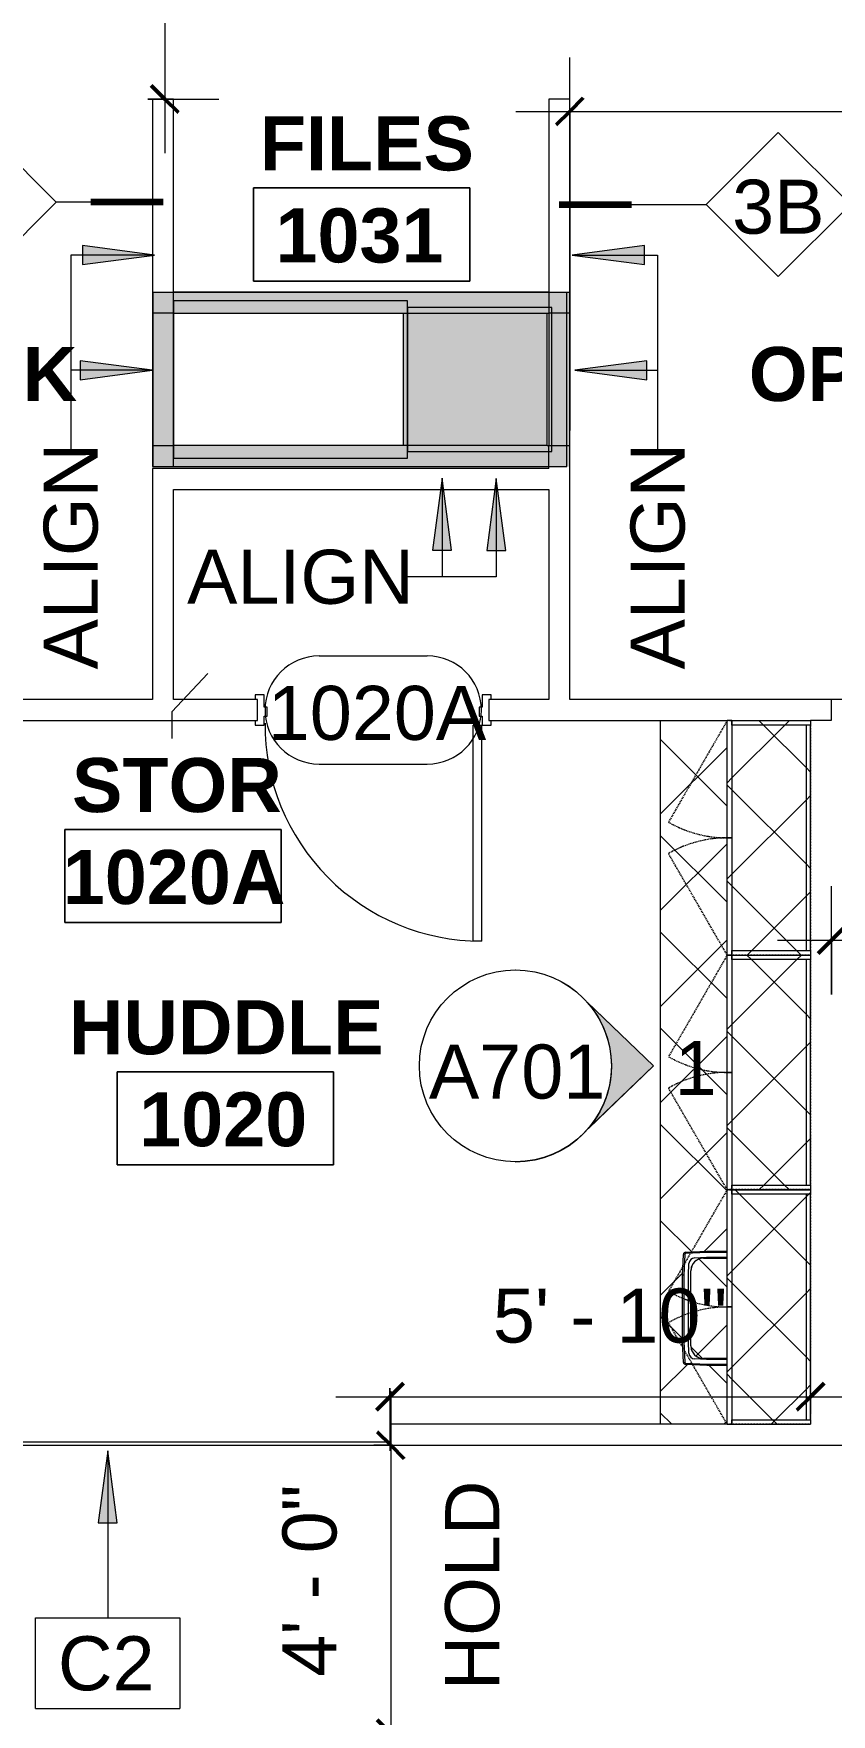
# Model space of a CAD drawing. Header units: inches. Extents: x 4757 to 6810, y 9919 to 10986.
# Drawn here: x 6186.2 to 6319, y 10459 to 10738.9 of the extents above; entities that cross this region are included whole.
import ezdxf

# ---------------------------------------------------------------- set-up
doc = ezdxf.new("R2010")
doc.units = ezdxf.units.IN
doc.header["$MEASUREMENT"] = 0
doc.linetypes.add('Dash', pattern=[0.25, 0.125, -0.125])
doc.linetypes.add('Hidden', pattern=[0.28125, 0.1875, -0.09375])
for name, color, linetype, lineweight in [('A-ANNO-DIMS', 211, 'Continuous', 9), ('A-ANNO-DIMS-96', 211, 'Continuous', 9), ('A-ANNO-KEYN', 231, 'Continuous', 9), ('A-AREA-IDEN', 2, 'Continuous', 9), ('A-DOOR', 31, 'Continuous', 13), ('A-DOOR-IDEN', 31, 'Continuous', 9), ('A-WALL', 113, 'Continuous', 13), ('A-WALL-IDEN', 211, 'Continuous', 9), ('A-WALL-PATT', 111, 'Continuous', 13), ('Bb-col', 7, 'Continuous', 9), ('G-ANNO-SYMB', 111, 'Continuous', 9), ('G-ANNO-TEXT', 231, 'Continuous', 9), ('I-WALL', 2, 'Continuous', 9), ('P-SANR-FIXT', 6, 'Continuous', 9), ('Propidex Polylines', 7, 'Continuous', 9), ('Q-CASE', 31, 'Continuous', 9), ('Q-CASE-HDLN', 31, 'Dash', 9), ('Rosslyn Plaza North_1777 North Kent St _W632_-09_dwg', 8, 'Continuous', 9)]:
    doc.layers.add(name, color=color, linetype=linetype, lineweight=lineweight)
doc.styles.add('Arial_3', font='arial.ttf', dxfattribs={"height": 9})
doc.styles.add('Swis721 Lt BT', font='swissl.ttf', dxfattribs={"height": 9})
doc.styles.add('Swis721 Lt BT_B', font='', dxfattribs={"height": 9})
doc.styles.get('Swis721 Lt BT_B').set_extended_font_data('Swis721 Lt BT', bold=True)
doc.dimstyles.new('OTJ_-_3_32__Linear__1_2__Tolerance', dxfattribs={"dimscale": 12, "dimtxt": 9.497835, "dimasz": 0.375, "dimexe": 0.75, "dimexo": 0.5, "dimgap": 0.5, "dimtad": 1, "dimdec": 1, "dimrnd": 0.5, "dimzin": 3, "dimdsep": 46, "dimlunit": 4, "dimtxsty": 'Swis721 Lt BT', "dimblk1": 'OBLIQUE', "dimblk2": 'OBLIQUE', "dimsah": 1, "dimcen": 0.09, "dimdle": 0.75, "dimazin": 0, "dimtfac": 1, "dimtdec": 4, "dimtix": 1, "dimtmove": 0, "dimatfit": 3, "dimfxl": 1, "dimtvp": 1, "dimfrac": 2, "dimtolj": 1, "dimtzin": 0, "dimarcsym": 2})
pattern_1 = [(135, (10587.418, -6317.847), (-8.012227, -8.012227), []), (225, (10587.418, -6317.847), (8.012227, -8.012227), [])]
pattern_2 = [(135, (10626.484, -6317.847), (-8.012227, -8.012227), []), (225, (10626.484, -6317.847), (8.012227, -8.012227), [])]
pattern_3 = [(135, (10548.351, -6317.847), (-8.012227, -8.012227), []), (225, (10548.351, -6317.847), (8.012227, -8.012227), [])]

# ---------------------------------------------------------------- blocks, each defined once
blk = doc.blocks.new('Door - Single - Solid Door-8734644-Level XX  CONSTRUCTION')
at = {"layer": 'A-DOOR'}
for p, q in [((-14.01, 38.59), (-12.63, 38.59)), ((-14.01, 2.59), (-14.01, 38.59)), ((-12.63, 38.59), (-12.63, 2.59)), ((-12.63, 2.59), (-14.01, 2.59))]:
    blk.add_line(p, q, dxfattribs=at)
at = {"layer": 'A-DOOR', "lineweight": 9}
for p, q in [((-15.63, 2.59), (-15.63, 1.84)), ((-14.13, 2.59), (-15.63, 2.59)), ((-14.13, 1.09), (-14.13, 2.59)), ((-13.63, 1.09), (-14.13, 1.09)), ((-13.63, -0.41), (-13.63, 1.09)), ((22.12, 1.09), (21.62, 1.09)), ((21.62, 1.09), (21.62, -0.41)), ((23.62, 2.59), (22.12, 2.59)), ((22.12, 2.59), (22.12, 1.09)), ((23.62, 1.84), (23.62, 2.59)), ((-15.63, -1.66), (-15.63, -2.41)), ((-15.63, -2.41), (-14.13, -2.41)), ((-14.13, -2.41), (-14.13, -0.41)), ((-14.13, -0.41), (-13.63, -0.41)), ((21.62, -0.41), (22.12, -0.41)), ((22.12, -0.41), (22.12, -2.41)), ((22.12, -2.41), (23.62, -2.41)), ((23.62, -2.41), (23.62, -1.66))]:
    blk.add_line(p, q, dxfattribs=at)
blk.add_arc((-14.01, 2.59), 36, 359.5, 90, dxfattribs=at)
blk = doc.blocks.new('C-Counter Top - ADJ HEIGHT-8150844-Level XX  CONSTRUCTION')
at = {"layer": 'Q-CASE'}
h = blk.add_hatch(dxfattribs=at)
h.set_pattern_fill('FP_5', color=256, style=0, pattern_type=2)
h.set_pattern_definition([(135, (10577.227, -6290.485), (-8.012227, -8.012227), []), (225, (10577.227, -6290.485), (8.012227, -8.012227), [])])
h.paths.add_polyline_path([(69.94, 9.64), (69.94, 11.13), (60.14, 11.13), (60.14, 7.68), (59.94, 4.1), (59.87, 3.95), (59.62, 3.84), (56.15, 3.68), (45.12, 3.68), (41.65, 3.84), (41.4, 3.95), (41.3, 4.2), (41.14, 7.72), (41.14, 11.13), (-47.26, 11.13), (-47.26, 0), (69.94, 0)], flags=0)
h.paths.add_polyline_path([(58.99, 7.72), (58.99, 11.13), (42.29, 11.13), (42.29, 7.18), (42.36, 6.64), (42.66, 6.02), (42.9, 5.7), (43.34, 5.37), (43.85, 5.16), (44.39, 5.09), (56.89, 5.09), (57.43, 5.16), (57.94, 5.37), (58.38, 5.72), (58.7, 6.13), (58.91, 6.64), (58.99, 7.18), (58.99, 7.68)], flags=0)
blk.add_line((-47.26, 0), (69.94, 0), dxfattribs=at)
blk = doc.blocks.new('P-Sink-Rectangular - PSR1918-8371082-Level XX  CONSTRUCTION')
at = {"layer": 'P-SANR-FIXT'}
for p, q in [((-9.5, 4.97), (-9.34, 8.49)), ((-9.13, 8.48), (-9.28, 4.96)), ((-8.99, 8.84), (-5.52, 9)), ((-5.51, 8.78), (-8.98, 8.63)), ((-5.51, 8.78), (-5.52, 9)), ((-5.52, 9), (5.52, 9)), ((5.51, 8.78), (-5.51, 8.78)), ((5.51, 8.78), (5.52, 9)), ((8.98, 8.63), (5.51, 8.78)), ((5.52, 9), (8.99, 8.84)), ((9.28, 4.96), (9.13, 8.48)), ((9.34, 8.49), (9.5, 4.97)), ((-8.5, 5.01), (-8.42, 6.97)), ((-7.47, 7.92), (-5.51, 8)), ((-6.25, 7.6), (6.25, 7.6)), ((-6.25, 7.6), (6.25, 7.6)), ((-5.51, 8), (5.51, 8)), ((5.51, 8), (7.47, 7.92)), ((8.42, 6.97), (8.5, 5.01)), ((-9.28, 4.96), (-9.5, 4.97)), ((-9.5, 1.56), (-9.5, 4.97)), ((-9.28, 4.96), (-9.28, 1.56)), ((-8.5, 1.56), (-8.5, 5.01)), ((-8.35, 1.56), (-8.35, 5.5)), ((-8.35, 1.56), (-8.35, 5.5)), ((8.35, 5.5), (8.35, 1.56)), ((8.35, 5.5), (8.35, 1.56)), ((8.5, 5.01), (8.5, 1.56)), ((9.28, 4.96), (9.5, 4.97)), ((9.28, 1.56), (9.28, 4.96)), ((9.5, 4.97), (9.5, 1.56))]:
    blk.add_line(p, q, dxfattribs=at)
for centre, radius, start, end in [((-8.97, 8.47), 0.371, 92.5667, 177.4333), ((-8.97, 8.47), 0.156, 92.5667, 177.4333), ((8.97, 8.47), 0.156, 2.5667, 87.4333), ((8.97, 8.47), 0.371, 2.5667, 87.4333), ((-7.42, 6.92), 0.995, 92.5667, 177.4333), ((-6.25, 5.5), 2.1, 90, 180), ((-6.25, 5.5), 2.1, 90, 180), ((-6.25, 5.5), 2.1, 160.0288, 180), ((-6.25, 5.5), 2.1, 115.0288, 154.9712), ((-6.25, 5.5), 2.1, 90, 109.9712), ((6.25, 5.5), 2.1, 70.0288, 90), ((6.25, 5.5), 2.1, 0, 90), ((6.25, 5.5), 2.1, 0, 90), ((6.25, 5.5), 2.1, 25.0288, 64.9712), ((7.42, 6.92), 0.995, 2.5667, 87.4333), ((6.25, 5.5), 2.1, 360, 19.9712)]:
    blk.add_arc(centre, radius, start, end, dxfattribs=at)
blk = doc.blocks.new('CW Cupbd Ohead - 37_h x 13 7_8_d - 2 Doors - 1 Shelf-8874329-Level XX  CONSTRUCTION')
at = {"layer": 'Q-CASE'}
h = blk.add_hatch(dxfattribs=at)
h.set_pattern_fill('FP_24', color=256, style=0, pattern_type=2)
h.set_pattern_definition(pattern_1)
h.paths.add_polyline_path([(2.75, -15.45), (2.75, -2.36), (2, -2.36), (2, -15.45)], flags=0)
h = blk.add_hatch(dxfattribs=at)
h.set_pattern_fill('FP_24', color=256, style=0, pattern_type=2)
h.set_pattern_definition(pattern_1)
h.paths.add_polyline_path([(40.31, -3.11), (40.31, -2.36), (2.75, -2.36), (2.75, -3.11), (32.22, -3.11)], flags=0)
h = blk.add_hatch(dxfattribs=at)
h.set_pattern_fill('FP_24', color=256, style=0, pattern_type=2)
h.set_pattern_definition(pattern_1)
h.paths.add_polyline_path([(41.06, -15.45), (41.06, -2.36), (40.31, -2.36), (40.31, -15.45)], flags=0)
h = blk.add_hatch(dxfattribs=at)
h.set_pattern_fill('FP_24', color=256, style=0, pattern_type=2)
h.set_pattern_definition(pattern_1)
h.paths.add_polyline_path([(40.31, -15.45), (40.31, -3.11), (2.75, -3.11), (2.75, -15.45), (32.22, -15.45)], flags=0)
h = blk.add_hatch(dxfattribs=at)
h.set_pattern_fill('FP_24', color=256, style=0, pattern_type=2)
h.set_pattern_definition(pattern_1)
h.paths.add_polyline_path([(21.53, -16.24), (21.53, -15.45), (2, -15.45), (2, -16.24), (13.49, -16.24)], flags=0)
h = blk.add_hatch(dxfattribs=at)
h.set_pattern_fill('FP_24', color=256, style=0, pattern_type=2)
h.set_pattern_definition(pattern_1)
h.paths.add_polyline_path([(41.06, -16.24), (41.06, -15.45), (21.53, -15.45), (21.53, -16.24), (32.22, -16.24)], flags=0)
for p, q in [((2, -2.36), (2.75, -2.36)), ((2, -15.45), (2, -2.36)), ((2.75, -2.36), (2.75, -15.45)), ((40.31, -2.36), (2.75, -2.36)), ((40.31, -2.36), (41.06, -2.36)), ((40.31, -15.45), (40.31, -2.36)), ((41.06, -15.45), (41.06, -2.36)), ((2.75, -3.11), (40.31, -3.11)), ((2, -15.45), (21.53, -15.45)), ((2, -15.45), (2, -16.24)), ((2.75, -15.45), (2, -15.45)), ((21.53, -16.24), (2, -16.24)), ((21.53, -16.24), (21.53, -15.45)), ((21.53, -15.45), (41.06, -15.45)), ((21.53, -15.45), (21.53, -16.24)), ((41.06, -16.24), (21.53, -16.24)), ((41.06, -15.45), (40.31, -15.45)), ((41.06, -16.24), (41.06, -15.45))]:
    blk.add_line(p, q, dxfattribs=at)
at = {"layer": 'Q-CASE', "linetype": 'Hidden'}
for p, q in [((2, -16.24), (18.91, -26)), ((41.06, -16.24), (24.15, -26))]:
    blk.add_line(p, q, dxfattribs=at)
for centre, start, end in [((2, -16.24), 330, 0.5), ((41.06, -16.24), 179.5, 210)]:
    blk.add_arc(centre, 19.53, start, end, dxfattribs=at)
at = {"layer": 'Q-CASE-HDLN'}
for p, q in [((2, -16.24), (2, -2.36)), ((2, -2.36), (41.06, -2.36)), ((41.06, -2.36), (41.06, -16.24)), ((41.06, -16.24), (2, -16.24))]:
    blk.add_line(p, q, dxfattribs=at)
blk = doc.blocks.new('CW Cupbd Ohead - 37_h x 13 7_8_d - 2 Doors - 1 Shelf-V8-Level XX  CONSTRUCTION')
at = {"layer": 'Q-CASE'}
h = blk.add_hatch(dxfattribs=at)
h.set_pattern_fill('FP_25', color=256, style=0, pattern_type=2)
h.set_pattern_definition(pattern_2)
h.paths.add_polyline_path([(2.75, -15.45), (2.75, -2.36), (2, -2.36), (2, -15.45)], flags=0)
h = blk.add_hatch(dxfattribs=at)
h.set_pattern_fill('FP_25', color=256, style=0, pattern_type=2)
h.set_pattern_definition(pattern_2)
h.paths.add_polyline_path([(40.31, -3.11), (40.31, -2.36), (2.75, -2.36), (2.75, -3.11), (33.83, -3.11)], flags=0)
h = blk.add_hatch(dxfattribs=at)
h.set_pattern_fill('FP_25', color=256, style=0, pattern_type=2)
h.set_pattern_definition(pattern_2)
h.paths.add_polyline_path([(41.06, -15.45), (41.06, -2.36), (40.31, -2.36), (40.31, -15.45)], flags=0)
h = blk.add_hatch(dxfattribs=at)
h.set_pattern_fill('FP_25', color=256, style=0, pattern_type=2)
h.set_pattern_definition(pattern_2)
h.paths.add_polyline_path([(40.31, -15.45), (40.31, -3.11), (2.75, -3.11), (2.75, -15.45), (33.83, -15.45)], flags=0)
h = blk.add_hatch(dxfattribs=at)
h.set_pattern_fill('FP_25', color=256, style=0, pattern_type=2)
h.set_pattern_definition(pattern_2)
h.paths.add_polyline_path([(21.53, -15.45), (2, -15.45), (2, -16.24), (21.53, -16.24)], flags=0)
h = blk.add_hatch(dxfattribs=at)
h.set_pattern_fill('FP_25', color=256, style=0, pattern_type=2)
h.set_pattern_definition(pattern_2)
h.paths.add_polyline_path([(41.06, -15.45), (21.53, -15.45), (21.53, -16.24), (41.06, -16.24)], flags=0)
for p, q in [((2, -2.36), (2.75, -2.36)), ((2, -15.45), (2, -2.36)), ((2.75, -2.36), (2.75, -15.45)), ((40.31, -2.36), (2.75, -2.36)), ((40.31, -2.36), (41.06, -2.36)), ((40.31, -15.45), (40.31, -2.36)), ((41.06, -15.45), (41.06, -2.36)), ((2.75, -3.11), (40.31, -3.11)), ((2, -15.45), (21.53, -15.45)), ((2, -15.45), (2, -16.24)), ((2.75, -15.45), (2, -15.45)), ((21.53, -16.24), (2, -16.24)), ((21.53, -16.24), (21.53, -15.45)), ((21.53, -15.45), (41.06, -15.45)), ((21.53, -15.45), (21.53, -16.24)), ((41.06, -16.24), (21.53, -16.24)), ((41.06, -15.45), (40.31, -15.45)), ((41.06, -16.24), (41.06, -15.45))]:
    blk.add_line(p, q, dxfattribs=at)
at = {"layer": 'Q-CASE', "linetype": 'Hidden'}
for p, q in [((2, -16.24), (18.91, -26)), ((41.06, -16.24), (24.15, -26))]:
    blk.add_line(p, q, dxfattribs=at)
for centre, start, end in [((2, -16.24), 330, 0.5), ((41.06, -16.24), 179.5, 210)]:
    blk.add_arc(centre, 19.53, start, end, dxfattribs=at)
at = {"layer": 'Q-CASE-HDLN'}
for p, q in [((2, -16.24), (2, -2.36)), ((2, -2.36), (41.06, -2.36)), ((41.06, -2.36), (41.06, -16.24)), ((41.06, -16.24), (2, -16.24))]:
    blk.add_line(p, q, dxfattribs=at)
blk = doc.blocks.new('CW Cupbd Ohead - 37_h x 13 7_8_d - 2 Doors - 1 Shelf-V9-Level XX  CONSTRUCTION')
at = {"layer": 'Q-CASE'}
h = blk.add_hatch(dxfattribs=at)
h.set_pattern_fill('FP_26', color=256, style=0, pattern_type=2)
h.set_pattern_definition(pattern_3)
h.paths.add_polyline_path([(2.75, -15.45), (2.75, -2.36), (2, -2.36), (2, -15.45)], flags=0)
h = blk.add_hatch(dxfattribs=at)
h.set_pattern_fill('FP_26', color=256, style=0, pattern_type=2)
h.set_pattern_definition(pattern_3)
h.paths.add_polyline_path([(40.31, -3.11), (40.31, -2.36), (2.75, -2.36), (2.75, -3.11), (30.6, -3.11)], flags=0)
h = blk.add_hatch(dxfattribs=at)
h.set_pattern_fill('FP_26', color=256, style=0, pattern_type=2)
h.set_pattern_definition(pattern_3)
h.paths.add_polyline_path([(41.06, -15.45), (41.06, -2.36), (40.31, -2.36), (40.31, -15.45)], flags=0)
h = blk.add_hatch(dxfattribs=at)
h.set_pattern_fill('FP_26', color=256, style=0, pattern_type=2)
h.set_pattern_definition(pattern_3)
h.paths.add_polyline_path([(40.31, -15.45), (40.31, -3.11), (2.75, -3.11), (2.75, -15.45), (30.6, -15.45)], flags=0)
h = blk.add_hatch(dxfattribs=at)
h.set_pattern_fill('FP_26', color=256, style=0, pattern_type=2)
h.set_pattern_definition(pattern_3)
h.paths.add_polyline_path([(21.53, -16.24), (21.53, -15.45), (2, -15.45), (2, -16.24), (21.24, -16.24)], flags=0)
h = blk.add_hatch(dxfattribs=at)
h.set_pattern_fill('FP_26', color=256, style=0, pattern_type=2)
h.set_pattern_definition(pattern_3)
h.paths.add_polyline_path([(41.06, -16.24), (41.06, -15.45), (21.53, -15.45), (21.53, -16.24), (30.6, -16.24)], flags=0)
for p, q in [((2, -2.36), (2.75, -2.36)), ((2, -15.45), (2, -2.36)), ((2.75, -2.36), (2.75, -15.45)), ((40.31, -2.36), (2.75, -2.36)), ((40.31, -2.36), (41.06, -2.36)), ((40.31, -15.45), (40.31, -2.36)), ((41.06, -15.45), (41.06, -2.36)), ((2.75, -3.11), (40.31, -3.11)), ((2, -15.45), (21.53, -15.45)), ((2, -15.45), (2, -16.24)), ((2.75, -15.45), (2, -15.45)), ((21.53, -16.24), (2, -16.24)), ((21.53, -16.24), (21.53, -15.45)), ((21.53, -15.45), (41.06, -15.45)), ((21.53, -15.45), (21.53, -16.24)), ((41.06, -16.24), (21.53, -16.24)), ((41.06, -15.45), (40.31, -15.45)), ((41.06, -16.24), (41.06, -15.45))]:
    blk.add_line(p, q, dxfattribs=at)
at = {"layer": 'Q-CASE', "linetype": 'Hidden'}
for p, q in [((2, -16.24), (18.91, -26)), ((41.06, -16.24), (24.15, -26))]:
    blk.add_line(p, q, dxfattribs=at)
for centre, start, end in [((2, -16.24), 330, 0.5), ((41.06, -16.24), 179.5, 210)]:
    blk.add_arc(centre, 19.53, start, end, dxfattribs=at)
at = {"layer": 'Q-CASE-HDLN'}
for p, q in [((2, -16.24), (2, -2.36)), ((2, -2.36), (41.06, -2.36)), ((41.06, -2.36), (41.06, -16.24)), ((41.06, -16.24), (2, -16.24))]:
    blk.add_line(p, q, dxfattribs=at)
blk = doc.blocks.new('Rosslyn Plaza North_1777 North Kent St _W632_-09_dwg-6954577-Level XX  CONSTRUCTION')
at = {"layer": 'Bb-col', "flags": 128}
for points in [[(6206, 10666.79), (6274.92, 10666.79), (6274.92, 10695.79), (6206, 10695.79)], [(6248.42, 10669.29), (6272.42, 10669.29), (6272.42, 10693.29), (6248.42, 10693.29)]]:
    blk.add_lwpolyline(points, close=True, dxfattribs=at)
at = {"layer": 'Propidex Polylines', "flags": 128}
blk.add_lwpolyline([(6248.42, 10694.41), (6209.46, 10694.41), (6209.46, 10668.16), (6248.42, 10668.16)], close=True, dxfattribs=at)
blk = doc.blocks.new('Elevation - Filled Arrow 2-347888-Level XX  CONSTRUCTION')
at = {"layer": 'G-ANNO-SYMB'}
blk.add_circle((0, 0), 0.1664, dxfattribs=at)
blk = doc.blocks.new('Elevation - Filled Arrow-151867-Level XX  CONSTRUCTION')
at = {"layer": 'G-ANNO-SYMB'}
h = blk.add_hatch(color=256, dxfattribs=at)
edge = h.paths.add_edge_path(flags=0)
edge.add_line((0, 0.2393), (0.1103, 0.1247))
edge.add_arc((-0.0002, -0.0002), 0.1667, 48.498, 130.5571)
edge.add_line((-0.1085, 0.1265), (0, 0.2393))
for p, q in [((0, 0.2393), (-0.1085, 0.1265)), ((-0.1084, 0.1266), (0, 0.2393)), ((0, 0.2393), (-0.1084, 0.1266)), ((0, 0.2393), (0.11, 0.1249)), ((0.1103, 0.1247), (0, 0.2393))]:
    blk.add_line(p, q, dxfattribs=at)
blk.add_arc((-0.0002, -0.0002), 0.1667, 48.498, 130.5571, dxfattribs=at)
blk.add_ellipse((-0.0002, -0.0001), major_axis=(-0.1667, 0), ratio=0.999376, start_param=3.141593, end_param=6.283185, dxfattribs=at)
blk = doc.blocks.new('Room Tag - Room Name and Number-3379422-Level XX  CONSTRUCTION')
at = {"layer": 'A-AREA-IDEN'}
for p, q in [((-0.1881, -0.1636), (-0.1881, -0.0018)), ((-0.1881, -0.0018), (0.1869, -0.0018)), ((0.1869, -0.0018), (-0.1881, -0.0018)), ((-0.1881, -0.0018), (-0.1881, -0.1636)), ((0.1869, -0.0018), (0.1869, -0.1636)), ((0.1869, -0.1636), (0.1869, -0.0018)), ((0.1869, -0.1636), (-0.1881, -0.1636)), ((-0.1881, -0.1636), (0.1869, -0.1636))]:
    blk.add_line(p, q, dxfattribs=at)
blk = doc.blocks.new('Wall Tag - 1_4_-62626-Level XX  CONSTRUCTION')
at = {"layer": 'A-WALL-IDEN'}
for p, q in [((-0.125, 0), (0, 0.125)), ((0, 0.125), (0.125, 0)), ((-0.125, 0), (0, -0.125)), ((0, -0.125), (0.125, 0))]:
    blk.add_line(p, q, dxfattribs=at)
blk = doc.blocks.new('DIMBLOCK3-Level XX  CONSTRUCTION')
at = {"layer": 'A-ANNO-DIMS-96'}
for p, q in [((6275.42, 10672.79), (6275.42, 10734.93)), ((6425.61, 10633.99), (6425.61, 10734.93)), ((6266.42, 10725.93), (6434.61, 10725.93)), ((6275.42, 10725.93), (6275.42, 10672.79)), ((6425.61, 10725.93), (6425.61, 10633.99))]:
    blk.add_line(p, q, dxfattribs=at)
at = {"layer": 'A-ANNO-DIMS-96', "lineweight": 50}
for p, q in [((6275.42, 10725.93), (6277.67, 10728.18)), ((6425.61, 10725.93), (6427.86, 10728.18)), ((6275.42, 10725.93), (6273.17, 10723.68)), ((6425.61, 10725.93), (6423.36, 10723.68))]:
    blk.add_line(p, q, dxfattribs=at)
at = {"layer": 'A-ANNO-DIMS-96', "color": 0, "insert": (6332.65, 10743.94), "char_height": 9, "width": 42.8759, "attachment_point": 1, "line_spacing_factor": 1.005062, "style": 'Swis721 Lt BT'}
blk.add_mtext('12\' - 6"', dxfattribs=at)
blk = doc.blocks.new('_Oblique')
at = {"color": 0, "linetype": 'ByBlock', "lineweight": -2}
blk.add_line((-0.5, -0.5), (0.5, 0.5), dxfattribs=at)
blk = doc.blocks.new('DIMBLOCK9-Level XX  CONSTRUCTION')
at = {"layer": 'A-ANNO-DIMS-96'}
for p, q in [((6245.61, 10512.79), (6245.61, 10446.79)), ((6242.79, 10503.79), (6254.61, 10503.79)), ((6245.61, 10503.79), (6242.79, 10503.79)), ((6239.92, 10455.79), (6254.61, 10455.79)), ((6245.61, 10455.79), (6239.92, 10455.79))]:
    blk.add_line(p, q, dxfattribs=at)
at = {"layer": 'A-ANNO-DIMS-96', "lineweight": 50}
for p, q in [((6245.61, 10503.79), (6243.36, 10506.04)), ((6245.61, 10503.79), (6247.86, 10501.54)), ((6245.61, 10455.79), (6243.36, 10458.04)), ((6245.61, 10455.79), (6247.86, 10453.54))]:
    blk.add_line(p, q, dxfattribs=at)
at = {"layer": 'A-ANNO-DIMS-96', "color": 0, "char_height": 9, "attachment_point": 1, "rotation": 90, "line_spacing_factor": 1.005062, "style": 'Swis721 Lt BT'}
for s, insert, width in [('HOLD', (6254.67, 10462.98), 40.3432), ('4\' - 0"', (6227.59, 10465.24), 34.9159)]:
    blk.add_mtext(s, dxfattribs=dict(at, insert=insert, width=width))
blk = doc.blocks.new('DIMBLOCK11-Level XX  CONSTRUCTION')
at = {"layer": 'A-ANNO-DIMS-96'}
for p, q in [((6208.02, 10797.04), (6208.02, 10718.99)), ((6205.2, 10788.04), (6217.02, 10788.04)), ((6208.02, 10788.04), (6205.2, 10788.04)), ((6205.2, 10727.99), (6217.02, 10727.99)), ((6208.02, 10727.99), (6205.2, 10727.99))]:
    blk.add_line(p, q, dxfattribs=at)
at = {"layer": 'A-ANNO-DIMS-96', "lineweight": 50}
for p, q in [((6208.02, 10788.04), (6205.77, 10790.29)), ((6208.02, 10788.04), (6210.27, 10785.79)), ((6208.02, 10727.99), (6205.77, 10730.24)), ((6208.02, 10727.99), (6210.27, 10725.74))]:
    blk.add_line(p, q, dxfattribs=at)
at = {"layer": 'A-ANNO-DIMS-96', "color": 0, "char_height": 9, "attachment_point": 1, "rotation": 90, "line_spacing_factor": 1.005062, "style": 'Swis721 Lt BT'}
for s, insert, width in [('5\' - 0"', (6190.01, 10743.47), 34.9159), ('HOLD', (6217.08, 10741.2), 40.3432)]:
    blk.add_mtext(s, dxfattribs=dict(at, insert=insert, width=width))
blk = doc.blocks.new('DIMBLOCK12-Level XX  CONSTRUCTION')
at = {"layer": 'A-ANNO-DIMS-96'}
for p, q in [((6318.98, 10578.85), (6318.98, 10596.93)), ((6421.98, 10585.11), (6421.98, 10596.93)), ((6309.98, 10587.93), (6430.98, 10587.93)), ((6318.98, 10587.93), (6318.98, 10578.85)), ((6421.98, 10587.93), (6421.98, 10585.11))]:
    blk.add_line(p, q, dxfattribs=at)
at = {"layer": 'A-ANNO-DIMS-96', "lineweight": 50}
for p, q in [((6318.98, 10587.93), (6321.23, 10590.18)), ((6421.98, 10587.93), (6424.23, 10590.18)), ((6318.98, 10587.93), (6316.73, 10585.68)), ((6421.98, 10587.93), (6419.73, 10585.68))]:
    blk.add_line(p, q, dxfattribs=at)
at = {"layer": 'A-ANNO-DIMS-96', "color": 0, "insert": (6355.94, 10605.94), "char_height": 9, "width": 34.9159, "attachment_point": 1, "line_spacing_factor": 1.005062, "style": 'Swis721 Lt BT'}
blk.add_mtext('8\' - 7"', dxfattribs=at)
blk = doc.blocks.new('Door Tag - Door Tag-41184-Level XX  CONSTRUCTION')
at = {"layer": 'A-DOOR-IDEN'}
for p, q in [((-0.09375, 0.09375), (0.09375, 0.09375)), ((-0.09375, -0.09375), (0.09375, -0.09375))]:
    blk.add_line(p, q, dxfattribs=at)
for centre, start, end in [((-0.09375, 0), 90, 270), ((0.09375, 0), 270, 90)]:
    blk.add_arc(centre, 0.09375, start, end, dxfattribs=at)
blk = doc.blocks.new('Keynote Tag - Keynote Number - Boxed-135510-Level XX  CONSTRUCTION')
at = {"layer": 'A-ANNO-KEYN'}
for p, q in [((-0.125, -0.0792), (-0.125, 0.0781)), ((-0.125, 0.0781), (0.125, 0.0781)), ((0.125, 0.0781), (0.125, -0.0792)), ((-0.125, -0.0792), (0.125, -0.0792))]:
    blk.add_line(p, q, dxfattribs=at)
blk = doc.blocks.new('DIMBLOCK31-Level XX  CONSTRUCTION')
at = {"layer": 'A-ANNO-DIMS-96'}
for p, q in [((6315.48, 10509.06), (6315.48, 10520.88)), ((6236.48, 10511.88), (6324.48, 10511.88)), ((6245.48, 10513.29), (6245.48, 10502.88)), ((6245.48, 10511.88), (6245.48, 10513.29)), ((6315.48, 10511.88), (6315.48, 10509.06))]:
    blk.add_line(p, q, dxfattribs=at)
at = {"layer": 'A-ANNO-DIMS-96', "lineweight": 50}
for p, q in [((6245.48, 10511.88), (6247.73, 10514.13)), ((6315.48, 10511.88), (6317.73, 10514.13)), ((6245.48, 10511.88), (6243.23, 10509.63)), ((6315.48, 10511.88), (6313.23, 10509.63))]:
    blk.add_line(p, q, dxfattribs=at)
at = {"layer": 'A-ANNO-DIMS-96', "color": 0, "insert": (6262.62, 10529.89), "char_height": 9, "width": 42.8759, "attachment_point": 1, "line_spacing_factor": 1.005062, "style": 'Swis721 Lt BT'}
blk.add_mtext('5\' - 10"', dxfattribs=at)

msp = doc.modelspace()

# ---------------------------------------------------------------- hatches: boundary and pattern name
at = {"layer": 'A-ANNO-KEYN'}
msp.add_hatch(color=256, dxfattribs=at).paths.add_polyline_path([(6198.52, 10502.87), (6196.94, 10490.87), (6200.1, 10490.87)], flags=0)
at = {"layer": 'A-WALL'}
msp.add_hatch(color=7, dxfattribs=at).paths.add_polyline_path([(6271.66, 10670.29), (6271.66, 10692.35), (6247.66, 10692.35), (6247.66, 10670.29)], flags=0)
at = {"layer": 'A-WALL-PATT', "lineweight": 9}
for points in [[(6205.98, 10666.79), (6209.48, 10666.79), (6209.48, 10695.85), (6205.98, 10695.85), (6205.98, 10667.55)], [(6271.66, 10692.35), (6271.92, 10692.35), (6271.92, 10695.85), (6209.48, 10695.85), (6209.48, 10692.35), (6247.66, 10692.35)], [(6271.92, 10670.29), (6275.42, 10670.29), (6275.42, 10695.85), (6271.92, 10695.85), (6271.92, 10692.35)], [(6235.84, 10666.79), (6275.42, 10666.79), (6275.42, 10670.29), (6209.48, 10670.29), (6209.48, 10666.79)]]:
    msp.add_hatch(color=7, dxfattribs=at).paths.add_polyline_path(points, flags=0)
at = {"layer": 'G-ANNO-TEXT'}
for points in [[(6206.32, 10702), (6194.32, 10703.58), (6194.32, 10700.42)], [(6275.83, 10702), (6287.83, 10700.42), (6287.83, 10703.58)], [(6205.92, 10682.82), (6193.92, 10684.4), (6193.92, 10681.24)], [(6276.23, 10682.82), (6288.23, 10681.24), (6288.23, 10684.4)], [(6254.15, 10664.85), (6252.57, 10652.85), (6255.73, 10652.85)], [(6263.17, 10664.82), (6261.59, 10652.82), (6264.75, 10652.82)]]:
    msp.add_hatch(color=7, dxfattribs=at).paths.add_polyline_path(points, flags=0)

# ---------------------------------------------------------------- linework, layer by layer
at = {"layer": 'A-ANNO-KEYN'}
for p, q in [((6198.52, 10502.87), (6196.94, 10490.87)), ((6200.1, 10490.87), (6198.52, 10502.87)), ((6198.52, 10502.87), (6198.52, 10475.03)), ((6196.94, 10490.87), (6200.1, 10490.87))]:
    msp.add_line(p, q, dxfattribs=at)
at = {"layer": 'A-AREA-IDEN'}
for p, q in [((6215.2, 10632.32), (6209.21, 10625.94)), ((6209.21, 10625.94), (6209.21, 10621.49))]:
    msp.add_line(p, q, dxfattribs=at)
at = {"layer": 'A-WALL'}
for p, q in [((6205.98, 10695.85), (6209.48, 10695.85)), ((6271.92, 10695.85), (6275.42, 10695.85)), ((6271.92, 10695.85), (6271.92, 10670.29)), ((6271.92, 10670.29), (6275.42, 10670.29)), ((6209.48, 10666.79), (6271.92, 10666.79)), ((6245.48, 10503.79), (6245.48, 10504.29))]:
    msp.add_line(p, q, dxfattribs=at)
at = {"layer": 'A-WALL', "color": 55}
for p, q in [((6209.48, 10692.35), (6209.48, 10695.85)), ((6271.92, 10695.85), (6209.48, 10695.85)), ((6209.48, 10692.35), (6271.92, 10692.35)), ((6275.42, 10670.29), (6275.42, 10692.35)), ((6209.48, 10666.79), (6209.48, 10670.29)), ((6247.66, 10670.29), (6209.48, 10670.29)), ((6271.66, 10670.29), (6271.92, 10670.29))]:
    msp.add_line(p, q, dxfattribs=at)
at = {"layer": 'A-WALL', "color": 8, "lineweight": 20}
for p, q in [((6247.66, 10692.35), (6247.66, 10670.29)), ((6271.66, 10670.29), (6271.66, 10692.35))]:
    msp.add_line(p, q, dxfattribs=at)
at = {"layer": 'A-WALL-IDEN'}
for p, q in [((6207.73, 10710.82), (6189.95, 10710.82)), ((6273.67, 10710.44), (6298.11, 10710.44))]:
    msp.add_line(p, q, dxfattribs=at)
at = {"layer": 'A-WALL-IDEN', "lineweight": 90}
for p, q in [((6207.73, 10710.82), (6195.73, 10710.82)), ((6273.67, 10710.44), (6285.67, 10710.44))]:
    msp.add_line(p, q, dxfattribs=at)
at = {"layer": 'G-ANNO-TEXT', "color": 7}
for p, q in [((6192.35, 10702), (6192.35, 10669.62)), ((6206.32, 10702), (6192.35, 10702)), ((6206.32, 10702), (6194.32, 10703.58)), ((6194.32, 10703.58), (6194.32, 10700.42)), ((6194.32, 10700.42), (6206.32, 10702)), ((6287.83, 10703.58), (6275.83, 10702)), ((6275.83, 10702), (6287.83, 10700.42)), ((6275.83, 10702), (6290.03, 10702)), ((6287.83, 10700.42), (6287.83, 10703.58)), ((6290.03, 10702), (6290.03, 10669.39)), ((6205.92, 10682.82), (6193.92, 10684.4)), ((6193.92, 10684.4), (6193.92, 10681.24)), ((6288.23, 10684.4), (6276.23, 10682.82)), ((6288.23, 10681.24), (6288.23, 10684.4)), ((6192.35, 10682.82), (6192.35, 10669.62)), ((6205.92, 10682.82), (6192.35, 10682.82)), ((6193.92, 10681.24), (6205.92, 10682.82)), ((6276.23, 10682.82), (6288.23, 10681.24)), ((6276.23, 10682.82), (6290.03, 10682.82)), ((6290.03, 10682.82), (6290.03, 10669.39)), ((6192.35, 10669.62), (6192.35, 10669.37)), ((6254.15, 10664.85), (6252.57, 10652.85)), ((6255.73, 10652.85), (6254.15, 10664.85)), ((6254.15, 10664.85), (6254.15, 10648.43)), ((6263.17, 10664.82), (6261.59, 10652.82)), ((6264.75, 10652.82), (6263.17, 10664.82)), ((6263.17, 10664.82), (6263.17, 10648.43)), ((6252.57, 10652.85), (6255.73, 10652.85)), ((6261.59, 10652.82), (6264.75, 10652.82)), ((6248.34, 10648.43), (6248.1, 10648.43)), ((6254.15, 10648.43), (6248.34, 10648.43)), ((6263.17, 10648.43), (6248.34, 10648.43))]:
    msp.add_line(p, q, dxfattribs=at)
at = {"layer": 'I-WALL', "lineweight": 13}
for p, q in [((6209.48, 10727.99), (6205.98, 10727.99)), ((6205.98, 10727.99), (6205.98, 10695.85)), ((6209.48, 10695.85), (6209.48, 10727.99)), ((6275.42, 10727.99), (6271.92, 10727.99)), ((6271.92, 10727.99), (6271.92, 10695.85)), ((6275.42, 10695.85), (6275.42, 10727.99)), ((6209.48, 10692.35), (6205.98, 10692.35)), ((6275.42, 10692.35), (6271.92, 10692.35)), ((6205.98, 10670.29), (6209.48, 10670.29)), ((6271.92, 10666.46), (6271.92, 10670.29)), ((6205.98, 10666.46), (6205.98, 10627.99)), ((6271.92, 10666.46), (6205.98, 10666.46)), ((6275.42, 10627.99), (6275.42, 10666.79)), ((6209.48, 10627.99), (6209.48, 10662.96)), ((6209.48, 10662.96), (6271.92, 10662.96)), ((6271.92, 10662.96), (6271.92, 10627.99)), ((6205.98, 10627.99), (6113.02, 10627.99)), ((6223.45, 10627.99), (6209.48, 10627.99)), ((6223.45, 10624.49), (6223.45, 10627.99)), ((6271.92, 10627.99), (6261.95, 10627.99)), ((6261.95, 10627.99), (6261.95, 10624.49)), ((6425.61, 10627.99), (6275.42, 10627.99)), ((6318.92, 10627.99), (6318.92, 10624.49)), ((6113.02, 10624.49), (6223.45, 10624.49)), ((6261.95, 10624.49), (6301.61, 10624.49)), ((6318.92, 10624.49), (6315.48, 10624.49)), ((6301.61, 10507.29), (6245.48, 10507.29)), ((6245.48, 10507.29), (6245.48, 10504.29)), ((6245.48, 10504.29), (6156.03, 10504.29)), ((6156.03, 10503.79), (6425.48, 10503.79))]:
    msp.add_line(p, q, dxfattribs=at)
at = {"layer": 'I-WALL', "color": 8, "lineweight": 20}
for p, q in [((6205.98, 10695.85), (6205.98, 10692.35)), ((6275.42, 10692.35), (6275.42, 10695.85)), ((6205.98, 10670.29), (6205.98, 10666.79)), ((6275.42, 10666.79), (6275.42, 10670.29)), ((6205.98, 10666.79), (6209.48, 10666.79))]:
    msp.add_line(p, q, dxfattribs=at)
at = {"layer": 'I-WALL'}
for p, q in [((6205.98, 10692.35), (6205.98, 10670.29)), ((6209.48, 10670.29), (6209.48, 10692.35)), ((6271.66, 10670.29), (6247.66, 10670.29))]:
    msp.add_line(p, q, dxfattribs=at)

# ---------------------------------------------------------------- block references
at = {"layer": 'A-ANNO-KEYN', "xscale": 95.99999999999994, "yscale": 95.99999999999994, "zscale": 95.99999999999994}
msp.add_blockref('Keynote Tag - Keynote Number - Boxed-135510-Level XX  CONSTRUCTION', (6198.52, 10467.53), dxfattribs=at)
at = {"layer": 'A-AREA-IDEN', "xscale": 95.99999999999994, "yscale": 95.99999999999994, "zscale": 95.99999999999994}
for p in [(6240.84, 10713.39), (6209.44, 10606.53), (6218.16, 10566.18)]:
    msp.add_blockref('Room Tag - Room Name and Number-3379422-Level XX  CONSTRUCTION', p, dxfattribs=at)
at = {"layer": 'A-DOOR', "rotation": 180}
msp.add_blockref('Door - Single - Solid Door-8734644-Level XX  CONSTRUCTION', (6246.69, 10626.33), dxfattribs=at)
at = {"layer": 'A-DOOR-IDEN', "xscale": 95.99999999999994, "yscale": 95.99999999999994, "zscale": 95.99999999999994}
msp.add_blockref('Door Tag - Door Tag-41184-Level XX  CONSTRUCTION', (6242.7, 10626.24), dxfattribs=at)
at = {"layer": 'A-WALL-IDEN', "xscale": 95.99999999999994, "yscale": 95.99999999999994, "zscale": 95.99999999999994}
for p in [(6177.95, 10710.82), (6310.11, 10710.44)]:
    msp.add_blockref('Wall Tag - 1_4_-62626-Level XX  CONSTRUCTION', p, dxfattribs=at)
at = {"layer": 'G-ANNO-SYMB', "xscale": 95.99999999999994, "yscale": 95.99999999999994, "zscale": 95.99999999999994}
msp.add_blockref('Elevation - Filled Arrow 2-347888-Level XX  CONSTRUCTION', (6266.36, 10566.97), dxfattribs=at)
at = {"layer": 'G-ANNO-SYMB', "extrusion": (0, 0, -1), "xscale": 95.99999999999994, "yscale": 95.99999999999994, "zscale": 95.99999999999994, "rotation": 90.00000000000038}
msp.add_blockref('Elevation - Filled Arrow-151867-Level XX  CONSTRUCTION', (-6266.36, 10566.97), dxfattribs=at)
at = {"layer": 'P-SANR-FIXT', "rotation": 89.99999999999973}
msp.add_blockref('P-Sink-Rectangular - PSR1918-8371082-Level XX  CONSTRUCTION', (6303.17, 10526.59), dxfattribs=at)
at = {"layer": 'Q-CASE'}
for name, p, rotation in [('C-Counter Top - ADJ HEIGHT-8150844-Level XX  CONSTRUCTION', (6290.48, 10577.23), 269.9999999999992), ('CW Cupbd Ohead - 37_h x 13 7_8_d - 2 Doors - 1 Shelf-V8-Level XX  CONSTRUCTION', (6317.85, 10626.48), 270.0000000000016), ('CW Cupbd Ohead - 37_h x 13 7_8_d - 2 Doors - 1 Shelf-8874329-Level XX  CONSTRUCTION', (6317.85, 10587.42), 270.000000000002), ('CW Cupbd Ohead - 37_h x 13 7_8_d - 2 Doors - 1 Shelf-V9-Level XX  CONSTRUCTION', (6317.85, 10548.35), 270.000000000002)]:
    msp.add_blockref(name, p, dxfattribs=dict(at, rotation=rotation))
at = {"layer": 'Rosslyn Plaza North_1777 North Kent St _W632_-09_dwg', "color": 7}
msp.add_blockref('Rosslyn Plaza North_1777 North Kent St _W632_-09_dwg-6954577-Level XX  CONSTRUCTION', (0, 0), dxfattribs=at)

# ---------------------------------------------------------------- texts
at = {"layer": 'A-ANNO-KEYN', "insert": (6190.23, 10471.98), "char_height": 9, "width": 19.695, "attachment_point": 1, "style": 'Arial_3'}
msp.add_mtext('C2', dxfattribs=at)
at = {"layer": 'A-AREA-IDEN', "char_height": 9, "attachment_point": 1, "style": 'Swis721 Lt BT_B'}
for s, insert, width in [('FILES', (6223.84, 10725.1), 40.905), ('1031', (6226.43, 10709.78), 33.936), ('OPEN WORK', (6114.52, 10686.7), 93.627), ('OPEN WORK', (6305.21, 10686.7), 93.627), ('STOR', (6192.57, 10618.24), 40.602), ('1020A', (6191.04, 10602.92), 43.632), ('HUDDLE', (6192.04, 10577.9), 63.024), ('1020', (6203.75, 10562.58), 33.936)]:
    msp.add_mtext(s, dxfattribs=dict(at, insert=insert, width=width))
at = {"layer": 'A-DOOR-IDEN', "insert": (6225.16, 10630.26), "char_height": 9, "width": 42.117, "attachment_point": 1, "style": 'Swis721 Lt BT'}
msp.add_mtext('1020A', dxfattribs=at)
at = {"layer": 'A-WALL-IDEN', "insert": (6302.44, 10714.56), "char_height": 9, "width": 18.18, "attachment_point": 1, "style": 'Swis721 Lt BT'}
msp.add_mtext('3B', dxfattribs=at)
at = {"layer": 'G-ANNO-SYMB', "char_height": 9, "attachment_point": 1}
for s, insert, width, style in [('A701', (6251.97, 10570.53), 35.754, 'Arial_3'), ('1', (6292.87, 10571.12), 8.181, 'Swis721 Lt BT')]:
    msp.add_mtext(s, dxfattribs=dict(at, insert=insert, width=width, style=style))
at = {"layer": 'G-ANNO-TEXT', "color": 7, "char_height": 9, "width": 43.632, "attachment_point": 1, "rotation": 90, "style": 'Swis721 Lt BT'}
for insert in [(6187.85, 10633), (6285.53, 10633)]:
    msp.add_mtext('ALIGN', dxfattribs=dict(at, insert=insert))
at = {"layer": 'G-ANNO-TEXT', "color": 7, "insert": (6211.72, 10652.93), "char_height": 9, "width": 43.632, "attachment_point": 1, "style": 'Swis721 Lt BT'}
msp.add_mtext('ALIGN', dxfattribs=at)

# ---------------------------------------------------------------- dimensions: what is measured, and where the dimension line sits
at = {"layer": 'A-ANNO-DIMS'}
for base, p1, p2, override, picture, middle in [((6208.0204, 10727.9873), (6211.2024, 10788.04), (6211.2024, 10727.9873), {"dimpost": '<>', "dimfxl": 60.052736}, 'DIMBLOCK11-Level XX  CONSTRUCTION', (6208.0204, 10758.0137)), ((6245.61, 10455.79), (6248.79, 10503.79), (6245.92, 10455.79), {"dimpost": '<>', "dimfxl": 48.085739}, 'DIMBLOCK9-Level XX  CONSTRUCTION', (6245.61, 10479.79))]:
    dim = msp.add_linear_dim(base=base, p1=p1, p2=p2, angle=90, text='<>\\XHOLD', dimstyle='OTJ_-_3_32__Linear__1_2__Tolerance', override=override, dxfattribs=at)
    dim.commit()
    dim.dimension.update_dxf_attribs({"geometry": picture, "text_midpoint": middle})
for base, p1, p2, override, picture, middle in [((6425.61, 10725.93), (6275.42, 10666.79), (6425.61, 10627.99), {"dimpost": '<>', "dimfxl": 155.119866}, 'DIMBLOCK3-Level XX  CONSTRUCTION', (6350.51, 10736.55)), ((6421.98, 10587.93), (6318.98, 10572.85), (6421.98, 10591.11), {"dimpost": '<>', "dimfxl": 104.607173}, 'DIMBLOCK12-Level XX  CONSTRUCTION', (6370.48, 10598.55)), ((6315.48, 10511.88), (6245.48, 10507.29), (6315.48, 10515.06), {"dimpost": '<>', "dimfxl": 70.42986}, 'DIMBLOCK31-Level XX  CONSTRUCTION', (6280.48, 10522.5))]:
    dim = msp.add_linear_dim(base=base, p1=p1, p2=p2, dimstyle='OTJ_-_3_32__Linear__1_2__Tolerance', override=override, dxfattribs=at)
    dim.commit()
    dim.dimension.update_dxf_attribs({"geometry": picture, "text_midpoint": middle})

doc.saveas('drawing.dxf')
